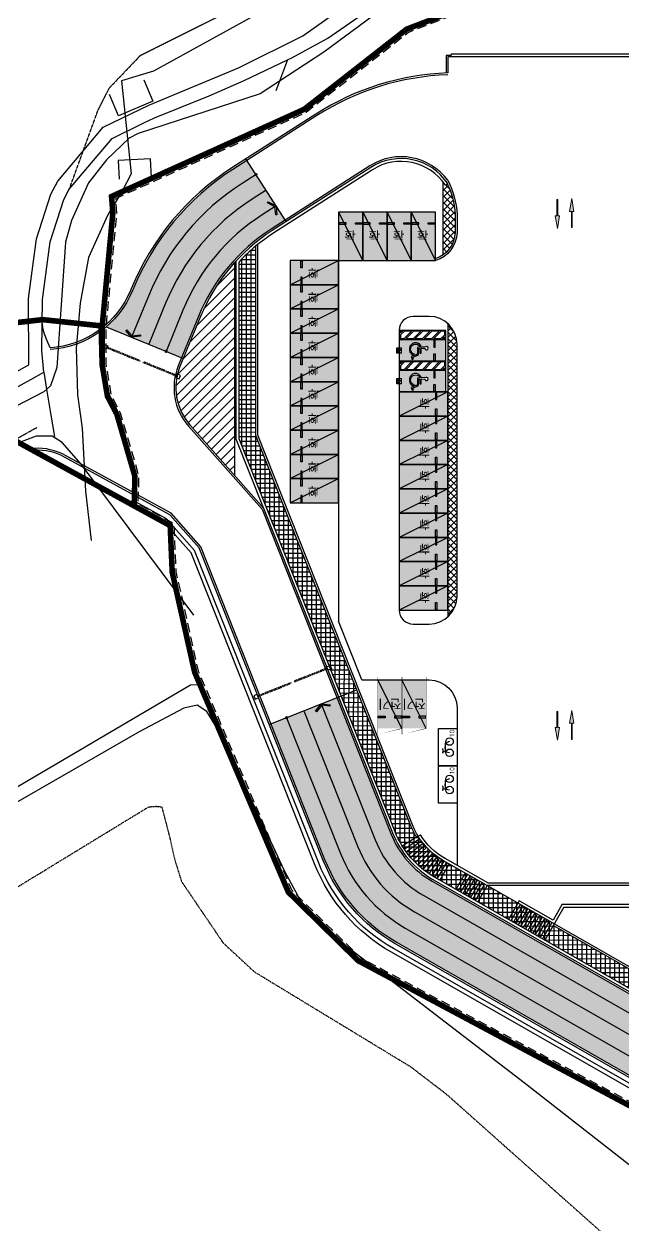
# Model space of a CAD drawing. Extents: x 152195838 to 160350639, y 364657247 to 370318102.
# Drawn here: x 160024911 to 160089147, y 364946030 to 365074862 of the extents above; entities that cross this region are included whole.
import ezdxf
from ezdxf.enums import TextEntityAlignment as Align
from ezdxf.xclip import XClip

# ---------------------------------------------------------------- set-up
doc = ezdxf.new("R2010")
doc.units = 0
doc.header["$MEASUREMENT"] = 0
for name, pattern in [('5M2P5', [7.5, 5, -2.5]), ('5M5', [10, 5, -5]), ('AAA004', [3, 2, -1]), ('B0024120', [15, 10, -1.75, -3.25]), ('DIVIDEX2', [2.5, 1, -0.5, 0, -0.5, 0, -0.5]), ('HIDDEN', [2, 1, -1]), ('PHANTOM2', [1.25, 0.625, -0.125, 0.125, -0.125, 0.125, -0.125]), ('사무실2종$0$ACAD_ISO04W100', [30, 24, -3, 0, -3])]:
    doc.linetypes.add(name, pattern=pattern)
doc.layers.get('0').update_dxf_attribs({"linetype": 'CONTINUOUS'})
for name, color, linetype in [('-2L-F-시설물', 1, 'CONTINUOUS'), ('0 구역계(부지)', 5, 'PHANTOM2'), ('4A.TEC SITE', 1, 'DIVIDEX2'), ('4A.TEC 주차 일반', 8, 'CONTINUOUS'), ('4A.TEC 주차 장애인', 8, 'CONTINUOUS'), ('4A.TEC 주차 확장형', 8, 'CONTINUOUS'), ('4A.TEC 패턴 1', 8, 'CONTINUOUS'), ('4A.TEC 해치 1', 9, 'CONTINUOUS'), ('A0013116', 1, 'CONTINUOUS'), ('A0023119', 1, '5M2P5'), ('A0023216', 7, 'CONTINUOUS'), ('A0023217', 7, 'CONTINUOUS'), ('B0024120', 3, 'B0024120'), ('C0076116', 7, 'CONTINUOUS'), ('E0022112', 5, 'CONTINUOUS'), ('F0017111', 30, 'CONTINUOUS'), ('F0027217', 7, 'CONTINUOUS'), ('F0037221', 7, 'CONTINUOUS'), ('F0037223', 7, '5M5'), ('main-plan$0$S', 6, 'CONTINUOUS'), ('㈜SE&C 심볼', 7, 'CONTINUOUS'), ('㈜SE&C 패턴 1', 8, 'CONTINUOUS')]:
    doc.layers.add(name, color=color, linetype=linetype)
doc.styles.add('WMF-굴림0', font='')
doc.styles.add('맑은고딕', font='malgun.ttf')
doc.styles.get('WMF-굴림0').set_extended_font_data('Gulim')
pattern_1 = [(45, (157563952.6483679, 365006166.7660249), (-353.5533905932737, 353.5533905932738), []), (135, (157563952.6483679, 365006166.7660249), (-353.5533905932738, -353.5533905932737), [])]

# ---------------------------------------------------------------- blocks, each defined once
blk = doc.blocks.new('zw$C900')
at = {"layer": '0 구역계(부지)', "linetype": 'AAA004', "ltscale": 500, "flags": 128}
blk.add_lwpolyline([(-78575.8932724297, -83230.30794084072), (-84357.52812409401, -81321.10084974766), (-100486.9319172502, -75984.04069459438), (-109940.8102836311, -75633.03840070963), (-142159.2510149181, -85468.1913998127), (-161435.4577414691, -88756.73952740431), (-252852.3344921768, -90933.8607569933), (-260150.7376671731, -93735.62840306759), (-271129.4702801704, -102323.2394729257), (-291575.3070510626, -111577.3056328893), (-291455.8876899481, -113105.1623399258), (-292591.464776963, -125163.3185972571), (-292604.9398376942, -129352.5512968898), (-292051.2498914599, -132630.4669334888), (-291059.9463451207, -134529.9112989902), (-289084.8915148973, -141317.8479357362), (-289168.1682510674, -144286.5942445397), (-285316.7853286266, -146398.6944502592), (-285092.2347350717, -151579.9403541684), (-282702.2990558743, -162240.2937548757), (-272699.5918095708, -185723.8980418444), (-265308.7544811368, -192984.7446083426), (-216757.7963278592, -218935.9037465453), (-205440.1201757491, -225775.3245515227), (-188949.1560822427, -237591.2476690412), (-187639.6696222126, -238239.814555645), (-161500.0768897235, -240648.123149097), (-136284.3979222476, -235183.7232787609), (-121461.5362841785, -234587.9591162205), (-113065.7757844627, -233535.7110973001), (-95240.97689574957, -239555.8694114685), (-74879.59899285436, -238437.4060658216)], close=True, dxfattribs=at)
at = {"layer": '4A.TEC SITE', "color": 10, "linetype": '사무실2종$0$ACAD_ISO04W100', "ltscale": 300, "const_width": 600}
for points in [[(-370276.037730664, -42921.36859047413), (-370093.0468952358, -44271.60976374149), (-361765.920011729, -46516.17553108931), (-312646.1493836343, -134838.5158634782), (-313358.2071633637, -140840.1024645567), (-314734.0158754289, -141695.1811271906), (-313692.4002847373, -143578.9568910599), (-302647.5162266791, -137353.2458927631), (-289574.8657346666, -144519.7627847195), (-289486.4931896627, -141369.3540178537), (-291432.926507324, -134679.7849597335), (-292448.7164826095, -132679.0097988844), (-293005.047403425, -129385.4592157602), (-293113.8941279352, -125211.1241278648), (-299383.9293230474, -124542.904384315), (-302692.8031450212, -124917.918125391), (-305075.0822906792, -123475.4744859934), (-350873.70578596, -41125.10312497616), (-351310.325699538, -40339.5865495801), (-361777.9180064499, -41764.52868050337), (-370276.0377307236, -42921.36859047413)], [(-161474.0567736328, -88357.54535758495), (-252931.0630389154, -90535.62228399515), (-260350.0068300664, -93383.66399717331), (-271338.1209399998, -101978.6133136153), (-271338.1209399998, -101978.6133136153), (-271338.1209399998, -101978.6133136153), (-271338.1209399998, -101978.6133136153), (-291995.9633761346, -111328.6361455917), (-291857.3570669591, -113101.9715337157), (-292991.4043308794, -125143.8833224773), (-293005.0477540791, -129385.4578686953), (-292435.1274232566, -132759.4594678283), (-291432.9268952906, -134679.783623755), (-289486.4936248362, -141369.3526955843), (-289574.8661992252, -144519.7613940239), (-285706.6556045711, -146641.0899031162), (-285490.3208156526, -151632.7655926943), (-283084.6201042235, -162363.4392185211), (-273036.5088972747, -185953.639511764), (-265548.0435034335, -193310.3970518112), (-216955.6549383104, -219283.7013186216)]]:
    blk.add_lwpolyline(points, dxfattribs=at)
blk = doc.blocks.new('dwgE1B8')
at = {"layer": 'A0013116', "flags": 128}
for points in [[(884327.521881938, 1101925.037017226), (876823.7625643611, 1096360.940455973), (869988.9610950947, 1091904.046867609), (856928.3652961254, 1087641.346490562), (855954.0169597864, 1087152.086334527), (853516.3458387852, 1084831.790608227), (851597.4911819696, 1082346.711952209), (849772.4810448885, 1078331.962890625), (849112.5188713074, 1075991.045996308), (848194.9853556156, 1062550.706573248), (847502.384041667, 1060583.713938355), (846810.6794252992, 1059943.243232906), (836764.4559363127, 1054750.809895575), (824125.1447361112, 1047818.174625576), (800763.1917629242, 1034119.38675499), (787422.0021555424, 1026104.674466372), (788018.6251051426, 1024453.235585332), (790120.8817303181, 1020756.183997035), (801587.9275522232, 1000582.503153741)], [(785651.0575855374, 1029145.70970273), (809822.8664319515, 1042706.977974832), (822634.7497252226, 1050422.647601664), (845180.0276641846, 1062845.375035524), (845143.4571735859, 1069958.326785922), (846025.1753516793, 1076356.579841852), (847565.3972406387, 1081140.194086075), (848295.300573051, 1082532.707702994), (853179.0217740536, 1088329.530251265), (858073.427660346, 1090696.493352175), (867663.5438461304, 1094702.510717452), (874580.5899368525, 1098130.991241634), (882998.1611585617, 1104141.65061909)]]:
    blk.add_lwpolyline(points, dxfattribs=at)
at = {"layer": 'A0023119', "flags": 128}
blk.add_lwpolyline([(849532.4262823462, 1081670.896753669), (851025.0054553747, 1085772.765173793), (852600.9031739831, 1090104.567747414), (853827.0502268076, 1092528.571208894), (857193.8802692294, 1096052.76277107), (869428.3835116625, 1102166.69867003), (878123.0169796348, 1107522.160759151), (885396.3568489552, 1111738.693707526), (888115.0660015941, 1113314.579656184)], dxfattribs=at)
at = {"layer": 'A0023216', "flags": 128}
blk.add_lwpolyline([(777602.2544033527, 1022884.391278923), (786575.9381939173, 1027557.348898292), (790660.6081002951, 1029684.415353715), (823375.3096624017, 1049122.011056066), (845423.0925765634, 1061264.401110411), (846816.894541502, 1062031.667067766), (846595.2035326362, 1064378.787341475), (846642.9656575918, 1069848.271617889), (847497.3324671984, 1076019.611064851), (848957.7512406111, 1080555.372519791), (849532.4262823462, 1081670.896753669), (854123.5156497955, 1087122.897752345), (857457.1018948555, 1088759.163918138), (858670.5892428756, 1089319.843100131), (864515.3497155309, 1091704.635993302), (868285.7283394337, 1093338.197286725), (872943.861632824, 1095568.596025705), (873382.1804923415, 1095778.418603778), (877274.1487346292, 1097879.16366446), (880499.3101495504, 1100111.295276046)], dxfattribs=at)
at = {"layer": 'A0023217', "flags": 128}
for points in [[(872943.861632824, 1095568.596025705), (872178.6938527226, 1093538.047450602), (872075.6739886403, 1093264.905019999), (871685.9530721009, 1092231.316494346)], [(846816.894541502, 1062031.667067766), (847028.7274166942, 1060686.566956162), (847102.8644373417, 1060213.903793037), (847505.3410174847, 1057644.143657446), (847953.1577018499, 1055136.992332876)]]:
    blk.add_lwpolyline(points, dxfattribs=at)
at = {"layer": 'B0024120', "flags": 128}
blk.add_lwpolyline([(762859.4773356318, 1008573.669331729), (772567.5689560175, 1014694.849461675), (800263.4796161652, 1030504.687806308), (827210.9908185005, 1045537.683386743), (846102.0656015873, 1056148.828267276)], dxfattribs=at)
at = {"layer": 'C0076116', "flags": 128}
for points in [[(857531.0644960403, 1093410.584268868), (858508.3314352036, 1091108.96063149), (854826.1451408863, 1089545.945896149), (853850.0689536333, 1091847.318407655)], [(857531.0644960403, 1093410.584268868), (858508.3314352036, 1091108.96063149), (854826.1451408863, 1089545.945896149), (853850.0689536333, 1091847.318407655)], [(858358.4645394683, 1082926.643701494), (858253.8702051044, 1084923.508265972), (854759.0898917317, 1084741.432160616), (854863.4979228973, 1082744.640485406)], [(858358.4645394683, 1082926.643701494), (858253.8702051044, 1084923.508265972), (854759.0898917317, 1084741.432160616), (854863.4979228973, 1082744.640485406)]]:
    blk.add_lwpolyline(points, dxfattribs=at)
at = {"layer": 'E0022112', "flags": 128}
blk.add_lwpolyline([(917046.0233229995, 1120445.038451731), (908357.9586942196, 1117928.311184347), (905002.555406332, 1117125.152262747), (894076.5360743403, 1114989.619548202), (890783.2965042591, 1113690.33822155), (884039.6773164272, 1108385.440478861), (879501.7793207169, 1105554.769352794), (874936.2093703151, 1103193.617485046), (870651.4573264718, 1100984.039303839), (858552.24933815, 1094317.648308516), (855129.3318148255, 1093302.43242979), (856154.7352610826, 1083331.612959266), (855188.9993541241, 1081461.621481478), (853670.3619337678, 1078911.666611791), (851601.3688876033, 1074347.004231215), (850691.8094980121, 1069456.030507565), (850265.2738694549, 1064629.983244121), (850417.3367058039, 1059609.098932266), (850913.0187219381, 1056050.464593768), (851277.5722812414, 1049284.82904613), (851878.0961002707, 1043978.666754127)], dxfattribs=at)
at = {"layer": 'F0017111', "flags": 128}
for points in [[(862904.8258262277, 1035993.112089455), (850787.6390039325, 1052191.097595036), (848781.8712525368, 1054511.272130132), (847702.5904298425, 1055167.584320545), (845968.9162625074, 1055177.203922391), (842492.5986933708, 1053851.488390625)], [(916308.6120114326, 971739.0960004926), (898308.3919235468, 985795.5915107131), (876914.1965513229, 1002248.859967291), (874836.6556147337, 1004454.249606371), (872600.171353817, 1008556.59973371), (865834.5784276724, 1023151.78737098), (864289.6158161759, 1025626.148947537), (863246.889408946, 1026307.795035601), (861828.0848148465, 1026015.771372974), (857013.7065533996, 1023455.821565688), (832212.1499939561, 1009207.067807674)]]:
    blk.add_lwpolyline(points, dxfattribs=at)
at = {"layer": 'F0037221', "flags": 128}
blk.add_lwpolyline([(872110.2372368574, 881829.8432440758), (871082.4562692642, 882252.6622336507), (870503.888643086, 882849.4587239623), (847431.3921742439, 923004.5358259082), (811302.0402873755, 986179.4854516387), (802989.773598671, 1001367.031747699), (797822.8817285299, 1012079.156254053), (798284.1926913261, 1012948.359486282), (799227.9279341698, 1013883.153549552), (818592.1971286535, 1024388.621392488), (819969.1092755198, 1024658.689174473), (820732.0780051351, 1024501.273958743), (829457.5293955803, 1010248.813405395), (830260.9429754019, 1010004.243202209), (831581.8644182086, 1010318.994838595), (862544.963603437, 1028490.606312573), (863541.397876054, 1028531.575445354)], dxfattribs=at)
at = {"layer": 'F0037223', "flags": 128}
blk.add_lwpolyline([(874013.556358099, 898240.0534659624), (873624.5119587183, 898430.1078202724), (867494.1806242466, 907491.1221439242), (862359.3405908346, 908493.9611978531), (859830.8792065978, 912213.6345978975), (860388.132080853, 917052.5507918596), (860247.81591928, 918719.8588012457), (838168.099799037, 957427.6963326335), (813569.9689632654, 997897.2836860418), (807417.8402193189, 1009016.867842913), (807582.882193625, 1009535.797765791), (815703.4478119016, 1013813.528336406), (816373.6610456705, 1013931.316369057), (817134.3442439437, 1013702.178498507), (826104.3077148199, 997141.1484949589), (826640.4570317268, 996825.2082742453), (827943.7334924936, 997025.6931865811), (858045.142043829, 1015414.837366402), (858864.4134472609, 1015478.162581384), (859443.2731281519, 1015411.914528608), (860298.8778685927, 1012132.883071125), (860822.0331708789, 1009795.195355535), (861565.9289096594, 1007401.20489037), (866023.0633820295, 1000831.643181026), (869357.4951102138, 997734.7945094109), (886125.9340522289, 987547.0055684447), (889917.5179409981, 984645.5200020671), (914723.7590572834, 962554.6961875558), (916101.6342810392, 961304.8001784086), (916898.7899503708, 960314.5944645405), (917248.6451532245, 959222.2798756957), (917146.5230178237, 957353.7895355225), (913569.5104197264, 934364.5454061627), (912808.7491592169, 931746.8252390027), (912166.4254238605, 930051.0564796925), (910398.7299261093, 927583.3107928634), (879347.0313075781, 901820.7242595553), (874013.556358099, 898240.0534659624)], dxfattribs=at)
blk = doc.blocks.new('QQ3')
at = {"layer": '4A.TEC 패턴 1', "lineweight": 0}
blk.add_hatch(color=256, dxfattribs=at).paths.add_polyline_path([(5115270.780875199, 393911.9775800665), (5117340.54087511, 393911.9775800786), (5117340.540875112, 393801.0975800871), (5116775.476609332, 393801.0975800836), (5115270.780875199, 393801.0975800752), (5115270.780875199, 393579.3375800918), (5113644.540875357, 393856.5375800744), (5115270.780875197, 394133.7375800498)])
blk.add_lwpolyline([(5116775.476609332, 393801.0975800836), (5117340.540875112, 393801.0975800871), (5117340.54087511, 393911.9775800786), (5115270.780875199, 393911.9775800665), (5115270.780875197, 394133.7375800498), (5113644.540875357, 393856.5375800744), (5115270.780875199, 393579.3375800918), (5115270.780875199, 393801.0975800752), (5116775.476609332, 393801.0975800836)], close=True, dxfattribs=at)
blk.add_lwpolyline([(5117340.54087511, 393911.9775800786), (5117340.540875112, 393801.0975800388)], dxfattribs=at)
blk = doc.blocks.new('zw$707F')
at = {"color": 253, "linetype": 'HIDDEN', "ltscale": 50}
for p, q in [((3800, 250), (0, 250)), ((0, 150), (0, 250)), ((3800, 150), (0, 150))]:
    blk.add_line(p, q, dxfattribs=at)
at = {"color": 253}
blk.add_lwpolyline([(3800, 0), (4200, 0), (4200, 400), (3800, 400)], close=True, dxfattribs=at)
blk = doc.blocks.new('dwg7F0D')
h = blk.add_hatch()
h.set_pattern_fill('ANSI37', color=253, scale=4000, angle=45, style=0)
h.set_pattern_definition([(90, (143763.4785319269, -224403.4306809306), (-500, 3.061616997868383e-14), []), (180, (143763.4785319269, -224403.4306809306), (-6.123233995736766e-14, -500), [])])
h.paths.add_polyline_path([(175474.6067068875, 107628.15051651), (168276.5005586147, 111739.5056025386), (163616.6114349365, 114401.1027579904, -0.1251130164182282), (160887.2131268084, 117036.5365538597), (160717.12549752, 116931.3215436935, -0.04402596875575463), (160093.2568559349, 118171.80587852), (146102.7971366942, 153404.9631983042), (143474.3931365311, 160024.2575955987), (143474.3931365609, 180350.2788704038, 0.03135211025347166), (141674.3931365609, 178661.6055729985), (141674.3931365311, 159679.9588286877), (144571.6039854884, 152383.7092645764), (158420.3209071159, 117507.5127872229, 0.1700758004071411), (162624.669767946, 112664.4243971109), (198211.6749773622, 92338.1313623786, 0.4142135623766827), (197541.4119528532, 94793.88938748837), (175375.4125402272, 107454.4826803207)])
h = blk.add_hatch()
h.set_pattern_fill('ANSI31', color=252, scale=6000, angle=359.9999999999939, style=0)
h.set_pattern_definition([(44.99999999999392, (171101.8213776648, 157299.2094842792), (-530.3300858898544, 530.3300858899669), [])])
h.paths.add_polyline_path([(135343.2878480554, 167416.2691296339, 0.2851491662680237), (136402.2334851325, 161176.5168295503), (141174.3931364715, 155775.5064713359), (141174.3931364715, 178561.4853441715, 0.08681573851601185), (137509.0069631338, 172723.4556902051), (135703.7322441936, 168299.5534122586), (135343.2878480852, 167416.2691297531)])
at = {"layer": '㈜SE&C 패턴 1'}
h = blk.add_hatch(dxfattribs=at)
h.set_pattern_fill('ANSI31', color=253, scale=50.00000000000001, angle=270.0000000000022, style=0)
h.set_pattern_definition([(270.000000000001, (-8024776.901986033, 2471867.415785849), (274.96306577, 1.089972556655994e-11), [158.7499999999999, -317.4999999999998]), (30.00000000000211, (-8024776.901986033, 2471867.415785849), (-137.4815328850094, 238.125000059266), [158.749999999999, -317.499999999998]), (330.0000000000023, (-8024776.901986033, 2471708.665785849), (137.4815328849906, 238.1250000592768), [158.749999999999, -317.4999999999981])])
edge = h.paths.add_edge_path()
edge.add_line((146627.6330366135, 183135.9478428364), (142526.1743694544, 189534.2317379117))
edge.add_line((142526.1743694544, 189534.2317379117), (141023.8410444558, 188571.1988157034))
edge.add_arc((156026.5451166332, 165166.9498309493), 27800.00000031819, 122.6608786510119, 157.800958806151)
edge.add_arc((120794.552865237, 179429.9489420056), 10209.95758557289, 310.567130576793, 338.3944477617858, ccw=False)
edge.add_line((127434.4816901386, 171674.0106300116), (135518.5568641424, 168375.1184708476))
edge.add_line((135518.5568641424, 168375.1184708476), (137323.8315831125, 172799.0207487941))
edge.add_arc((156026.5451159775, 165166.9498315454), 20199.99999946354, 122.6608786501991, 157.8009588063904, ccw=False)
edge.add_line((145125.2997116745, 182172.9149206877), (146627.6330365837, 183135.9478428364))
h = blk.add_hatch(dxfattribs=at)
h.set_pattern_fill('ANSI31', color=253, scale=50.00000000000001, angle=270.0000000000022, style=0)
h.set_pattern_definition([(270.000000000001, (-8024776.901986033, 2428035.827626824), (274.96306577, 1.089972556655994e-11), [158.7499999999999, -317.4999999999998]), (30.00000000000211, (-8024776.901986033, 2428035.827626824), (-137.4815328850094, 238.125000059266), [158.749999999999, -317.499999999998]), (330.0000000000023, (-8024776.901986033, 2427877.077626824), (137.4815328849906, 238.1250000592768), [158.749999999999, -317.4999999999981])])
h.paths.add_polyline_path([(150892.109135747, 114518.1941145658, 0.1700757999932932), (158607.3060062826, 105630.8773038983), (194367.9791840613, 85205.39004051685), (198137.3575167656, 91804.76781308651), (162376.6843389869, 112230.255076468, -0.1700757999974687), (157955.6164693236, 117322.9871814251), (152169.0673162937, 131895.6602469087), (145105.5599826574, 129090.867180109), (150892.1091356874, 114518.1941146851)])
for p, q in [((146735.5661594272, 182967.5719508529), (142418.2412466109, 189702.6076298952)), ((141174.3931364715, 178561.4853441715), (141174.3931364715, 155775.5064713359)), ((144919.6782107055, 129017.0568362474), (154213.7668076456, 132707.574029386))]:
    blk.add_line(p, q)
at = {"linetype": 'Continuous'}
blk.add_line((193052.8083063662, 111739.5056023598), (168276.5005584955, 111739.5056023598), dxfattribs=at)
for points in [[(164411.9179554284, 200789.4995108843), (163902.8083063662, 200784.9112784266), (163902.808306396, 198916.7374956608)], [(164413.2697407007, 200639.5056021214), (164052.808306396, 200636.2570271492), (164052.808306396, 198916.7374956608)]]:
    blk.add_lwpolyline(points)
for points in [[(193052.8083063662, 200939.5056021214), (164413.2697406709, 200939.5056019425)], [(164413.2697406709, 200639.5056019425), (164413.2697407007, 200939.5056021214)], [(193052.8083063662, 200639.5056021214), (164413.2697406709, 200639.5056019425)], [(163802.8083063066, 186887.1121914387), (164052.8083063066, 187052.9434309602)], [(144292.7813272774, 152272.9937490821), (141374.3931364417, 159622.5757006407), (141374.3931364715, 178779.9745648503)], [(144571.603985399, 152383.709264338), (141674.3931364417, 159679.9588284492), (141674.3931364715, 178661.6055728197)], [(160887.213126719, 117036.5365536809), (159186.3368342221, 115984.3864514232)], [(159391.3621499538, 115666.9409426451), (161049.9651814103, 116784.5437272191)], [(159608.5967529118, 115357.7223172784), (161222.4091445804, 116539.0815194845)], [(159837.7109309435, 115057.1998981833), (161404.283285886, 116300.522485733)], [(160078.3569412231, 114765.8298093081), (161595.3115620911, 116069.2287038565)], [(160887.213126719, 117036.5365536809), (161142.3445705771, 117194.3590690494)], [(160330.1695384383, 114484.0542836189), (161795.2040361762, 115845.5512247086)], [(160592.766528815, 114212.3009918332), (162003.6573171616, 115629.8295394778)], [(160865.7493502498, 113950.9823929667), (162220.3550207913, 115422.3910639882)], [(161148.7036776841, 113700.495108664), (162444.9682497382, 115223.5506424904)], [(161441.2000511885, 113461.2193211913), (162677.1560926437, 115033.6100689173)], [(161742.7945284545, 113233.5181963444), (162916.5661415756, 114852.8576295972)], [(162053.029358238, 113017.7373321652), (163162.8350270987, 114681.5676652789)], [(162371.4336752295, 112814.2042344809), (163415.5889694691, 114520.0001546741)], [(162682.3612353504, 112631.472658813), (163674.3029021919, 114368.1510198116)], [(162942.8629895151, 112482.6814087629), (163934.8046563268, 114219.3597697616)], [(164195.3064104915, 114070.5685197115), (163203.3647434711, 112333.8901587725)], [(165931.9847714007, 113078.6268526912), (164940.0431043804, 111341.9484918118)], [(165199.6013310552, 111190.6324021816), (166192.8624683619, 112929.6208747029)], [(165460.1030851603, 111041.8411521316), (166453.3642224967, 112780.8296247125)], [(165720.604839325, 110893.0499020815), (166713.8659766614, 112632.0383746028)], [(165981.10659343, 110744.2586520314), (166974.3677307665, 112483.2471246123)], [(166241.6083475649, 110595.4674019814), (167234.8694849312, 112334.4558745027)], [(166502.1101016998, 110446.6761519313), (167495.3712390661, 112185.6646245122)], [(166762.6118558645, 110297.8849018812), (167755.8729931712, 112036.8733744621)], [(167023.1136099994, 110149.0936518312), (168016.3747473359, 111888.0821244121)], [(168276.5005584955, 111739.5056023598), (167284.5588920116, 110002.8272411823)], [(175474.6067067981, 107628.1505162716), (168276.5005585253, 111739.5056023598)], [(168356.1388017237, 112039.5056023598), (193052.8083063662, 112039.5056023598)], [(176335.0660274029, 109739.5056023598), (193052.8083063662, 109739.5056023002), (193052.8082786798, 111739.5056023598)], [(176509.2016110718, 109439.5056023598), (193352.8083104789, 109439.5056023002), (193352.8082787097, 111739.5056064725)], [(171567.0803948343, 109860.019266963), (170575.1388425529, 108123.3411057591)], [(171827.5821489692, 109711.2280169129), (170835.6405967176, 107974.5498557687)], [(172088.0839031339, 109562.4367668629), (171096.1423508823, 107825.7586057186)], [(171715.8716448247, 110120.5210211873), (171567.0803948343, 109860.019266963)], [(175362.8962026834, 108037.4435204864), (171715.8716448247, 110120.5210211873)], [(176335.0660274029, 109739.5056023598), (175362.8962026834, 108037.4435204864)], [(172348.5856572688, 109413.6455168128), (171356.6441050172, 107676.9673556685)], [(172609.0874114335, 109264.8542667627), (171617.1458591819, 107528.1761056185)], [(172869.5891655684, 109116.0630166531), (171877.6476133168, 107379.3848555088)], [(173130.0909197032, 108967.271766603), (172138.1493674517, 107230.5936054587)], [(173390.5926738679, 108818.4805165529), (172398.6511216164, 107081.8023554087)], [(173651.0944280326, 108669.6892665029), (172659.1528757811, 106933.0111053586)], [(173911.5961821377, 108520.8980164528), (172919.6546298862, 106784.2198553085)], [(174172.0979363024, 108372.1067664027), (173180.1563840508, 106635.4286052585)], [(174432.5996904671, 108223.315516293), (173440.6581382155, 106486.6373552084)], [(176509.2016110718, 109439.5056023598), (174482.665155232, 105891.4723561406)], [(174693.101444602, 108074.5242663026), (173701.1598923504, 106337.8461051583)], [(174953.6031987667, 107925.7330161929), (173961.6616465151, 106189.0548551083)], [(175214.1049529314, 107776.9417661428), (174222.16340065, 106040.2636050582)], [(175474.6067070663, 107628.1505160928), (174482.6651547849, 105891.4723550081)]]:
    blk.add_lwpolyline(points, dxfattribs=at)
for points in [[(164052.8083063364, 198922.3876033425, 0.1345713121901663), (149921.1067096293, 194512.1304788589), (140915.9079205394, 188739.5747079253, 0.1545404745163955), (130101.9917024076, 175746.0580336452), (130060.7207956016, 175644.9219259024, -0.2884407464594739), (121402.3489011526, 169441.2149664164, -0.2884407464594739)], [(164059.8007034957, 198722.5098747611, 0.1345713121904408), (150029.0398324728, 194343.7545868754), (141023.8410433829, 188571.1988159418, 0.1545404745166095), (130287.167083919, 175670.4929750562), (130245.8961771131, 175569.3568673134, -0.2884407464578041), (121414.3568448126, 169241.5757686496, -0.2884407464578041)], [(164052.8083063662, 187402.379196465, 0.3959863456339382), (155706.8814990222, 188955.9712918401), (145125.299710393, 182172.9149208069, 0.1545404745177182), (137323.8315816224, 172799.0207487941), (135158.1124665737, 167491.8341883421, 0.285149166265295), (136252.3562915027, 161044.0901448131), (144139.1136850417, 152118.0563387871), (157955.6164678931, 117322.9871814251, 0.1700757999944927), (162376.6843375564, 112230.2550764084), (198137.3575153053, 91804.76781308651)], [(164052.8083063066, 187052.9434309602, 0.4096384395395679), (155814.8146218359, 188787.5953998566), (145233.2328332067, 182004.5390288234, 0.1545404745180287), (137509.0069631636, 172723.4556902051), (135343.2878480852, 167416.2691296935, 0.285149166265009), (136402.2334851325, 161176.5168295503), (144312.1097481251, 152224.3176680803), (158141.4982398152, 117396.7975252271, 0.1700757999948878), (162475.8785042167, 112403.9229125381), (198236.5516819656, 91978.43564921618)], [(163802.8083063066, 186887.1121914387, 0.4096384395390828), (155976.7143060565, 188535.0315618515), (145395.132517457, 181751.9751908183, 0.06161326508823012), (141674.3931364715, 178661.6055728197, 0.02692469580849385)], [(160887.2131266892, 117036.5365536809, -0.04402596836459785), (160279.1386323869, 118245.6162106991), (146288.6789086759, 153478.7735416293), (143674.3931364417, 160062.5130140185), (143674.3931364417, 180513.4263486266)], [(160717.1254974306, 116931.3215435147, -0.04402596836411021), (160093.256860435, 118171.8058668971), (146102.797136575, 153404.9631981254), (143474.3931364417, 160024.2575954795), (143474.3931365013, 180350.2788702846)], [(121402.3489011228, 169441.2149664164), (120999.1934634745, 170417.3345217109, -0.0873823831138097), (120550.3659768999, 172449.6489233375, -0.0873823831138097)], [(130462.940746665, 153828.0083408356), (123050.5965456963, 157891.6038046479, 0.1405851450841434), (119715.6639539301, 158644.8427500725, 0.1405851450841434)], [(130456.6396613121, 153603.3798258901), (122954.4525513053, 157716.2289708257, 0.140585145083677), (119727.0984302461, 158445.1698857546, 0.140585145083677)], [(168276.5005585253, 111739.5056023598), (163616.6114348471, 114401.1027578115, -0.1251130164180169), (160887.213126719, 117036.5365536809, -0.1251130164180169)], [(168356.1388017237, 112039.5056023598), (163765.402684927, 114661.6045119166, -0.1251130164179387), (161142.3445705771, 117194.3590690494, -0.1251130164179387)], [(198211.6750970185, 92338.13136214018), (198211.6750971377, 92338.13136231899, 0.4142135623412992), (197541.4120725095, 94793.88938730955), (175375.4126598835, 107454.4826801419)], [(198385.3429331183, 92238.93719542027), (198385.3429332376, 92238.93719565868, 0.4142135623425384), (197640.6062391996, 94967.55722337961), (175474.6068266034, 107628.150516212)]]:
    blk.add_lwpolyline(points, format="xyb", dxfattribs=at)
at = {"flags": 128}
for points in [[(163876.0945498049, 187308.7189155817, -0.1108546672342124), (164852.8082947433, 183731.769085288), (164852.8082948923, 181805.819244802, -0.3224849969550789), (162695.1739416718, 178994.3181106448, -0.3224849969550789)], [(164052.8083052337, 187402.37919873, -0.1109890986937614), (165052.8082947433, 183736.3183344007), (165052.8082948923, 181802.8026264906, -0.3227508882162741), (162752.8090774715, 178802.8025991917)], [(344101.7693125606, 63533.25082880259), (305670.9876406491, 65107.76176381111, 0.02958589746383605), (305434.5466546714, 65103.45631426573), (283616.6678837538, 63412.20775842667), (243788.7513599694, 60324.93515878916, -0.1501925718639235), (233470.1741352379, 62640.99481034279), (158508.1118498147, 105457.2091990709, -0.1700757999950708), (150706.227376461, 114444.3835043907), (137392.2672487199, 147973.8642327189), (134258.6202231944, 151520.4471827745), (130456.6183876693, 153602.6214369535)], [(344096.9976119101, 63733.61410975456), (305679.1747817099, 65307.59412038326, 0.02958589746138572), (305419.0896971524, 65302.85812586546), (283601.2109262347, 63611.609570086), (243773.2946686149, 60524.3369910121, -0.1501925718640152), (233569.368301928, 62814.66264647245), (158607.3060165346, 105630.8770352006, -0.1700757999948734), (150892.1091484427, 114518.1938481927), (137565.2633118331, 148080.1255620122), (134385.349762857, 151679.0718005896), (130462.9180639386, 153827.1997212172)], [(344060.8336072564, 62534.08904606104), (305630.0519353449, 64108.59998112917, 0.02958589746650753), (305511.8314423859, 64106.44725632668), (283693.9526714981, 62415.19870048761), (243866.0348167121, 59327.92599773407, -0.1501925718639), (232974.2033017278, 61772.65562987328), (158012.1410163045, 104588.8700186014, -0.1700757999948954), (149776.8185166717, 114075.3317853212), (136527.2869331837, 147442.5575863719), (133624.9725250304, 150727.3240938187), (130425.1200062037, 152479.7300157547)], [(344079.2546746433, 62983.71184831858), (305648.4730027318, 64558.2227833271, 0.02958589746848836), (305477.0532878637, 64555.10133236647), (283659.1745170355, 62863.85277658701), (243831.257261157, 59776.58012020588, -0.1501925718638285), (233197.3901768029, 62163.40826106071), (158235.3278913796, 104979.6226498485, -0.1700757999945505), (150195.0525035858, 114241.4050589204), (136916.5280751586, 147681.6455771923), (133910.1139892042, 151084.2294838428), (130641.2716193795, 152874.4178419113)], [(198385.3428131938, 92238.93719553947), (162624.6697678566, 112664.4243968725, -0.1700757999947295), (158420.3209127784, 117507.5127725005), (144571.6039294899, 152383.7092421651)]]:
    blk.add_lwpolyline(points, format="xyb", dxfattribs=at)
blk.add_lwpolyline([(127434.4816901386, 171674.0106300116), (135703.7322456241, 168299.5534122586)], dxfattribs=at)
at = {"layer": '㈜SE&C 심볼', "color": 1, "ltscale": 10, "const_width": 169.0636650183253}
for points in [[(143581.4558813274, 188008.3982412815, 1), (143413.6890921891, 188029.2986549139, 1)], [(133777.3678976893, 169015.468325913, 1), (133926.588542819, 169094.9398421645, 1)], [(146804.7652911842, 129835.5068736076, 1), (146752.2269911468, 129674.8138436675, 1)]]:
    blk.add_lwpolyline(points, format="xyb", close=True, dxfattribs=at)
at = {"layer": '㈜SE&C 심볼', "color": 1, "ltscale": 10}
for points in [[(143497.5724748075, 188018.8487101793), (141995.2391501665, 187055.8157881498, 0.154540474515879), (131953.745519042, 174990.4074478149), (130148.4708001316, 170566.5051699281)], [(145656.2349312007, 184651.3308706284), (144153.9016065001, 183688.2979485989, 0.154540474515879), (135657.2531493902, 173479.1062760353), (133851.9784304798, 169055.2039981484)], [(150496.1313688755, 131231.3671520948), (156282.6805219054, 116658.6940866113, 0.1700757999925418), (161483.9368391037, 110667.2445513606), (197244.6100169122, 90241.75728803873)], [(146778.4959300756, 129755.1602748632), (152565.0450831652, 115182.4872092605, 0.1700757999920883), (159500.0535060763, 107193.8878290057), (195260.7266838849, 86768.40056568384)]]:
    blk.add_lwpolyline(points, format="xyb", dxfattribs=at)
for points in [[(145744.3107228577, 183709.3859435916), (145606.7265436947, 183702.9917770624), (145522.3424258232, 184565.5024413466), (144727.8459707797, 184976.2598109245), (144791.1005496681, 185098.6082885861), (145656.2349312007, 184651.3308706284)], [(129534.2848421335, 171286.0836574435), (129643.1135956347, 171370.5028147101), (130208.5601305664, 170713.7566373348), (131094.6801244915, 170835.1551145315), (131113.374882549, 170698.6970705986), (130148.4708001316, 170566.5051699877)], [(151437.569686681, 131138.0318191051), (151417.585193485, 131001.7566866279), (150554.8253600597, 131083.5539669991), (149999.9719687998, 130382.0670120716), (149891.9464886487, 130467.5116570592), (150496.1313688755, 131231.3671520948)]]:
    blk.add_lwpolyline(points, close=True, dxfattribs=at)
at = {"layer": '㈜SE&C 패턴 1', "color": 253, "flags": 128}
for points in [[(144576.9037030041, 186335.0897904038), (143074.5703783333, 185372.0568683743, 0.1545404745135208), (133805.4993343055, 174234.7568621039), (132000.2246153057, 169810.8545840383)], [(148637.3136494756, 130493.263713479), (154423.8628025353, 115920.5906479359, 0.1700757999925831), (160491.99517259, 108930.5661901832), (196252.6683503985, 88505.07892686129)]]:
    blk.add_lwpolyline(points, format="xyb", dxfattribs=at)
at = {"layer": 'main-plan$0$S', "lineweight": -3, "ltscale": 15, "xscale": -1}
for p, rotation in [((130983.8335892856, 167849.4904458523), 337.800958804915), ((147532.9342344403, 133816.4297120571), 201.6571481236224)]:
    blk.add_blockref('zw$707F', p, dxfattribs=dict(at, rotation=rotation))
at = {"layer": 'main-plan$0$S', "lineweight": -3, "ltscale": 15}
for p, rotation in [((131354.1843523383, 167698.3603285551), 337.800958804915), ((147161.1706953943, 133668.8090120554), 201.657148123622)]:
    blk.add_blockref('zw$707F', p, dxfattribs=dict(at, rotation=rotation))
blk = doc.blocks.new('XR_B2F$0$A$C480771E1')
at = {"layer": '4A.TEC 해치 1', "ltscale": 30}
blk.add_hatch(color=254, dxfattribs=at).paths.add_polyline_path([(0.0007990654557943344, 0.0007797037251293659), (0.0007990840822458267, 5200.000779703725), (2600.000799084082, 5200.000781978015), (2600.000799065456, 0.0007819780148565769)])
at = {"layer": '4A.TEC 주차 확장형'}
blk.add_line((0.0007990840822458267, 0.0007819780148565769), (2600.000799065456, 5200.000779703725), dxfattribs=at)
for points in [[(0.0007990654557943344, 0.0007797037251293659), (0.0007990840822458267, 5200.000779703725), (2600.000799084082, 5200.000781978015), (2600.000799065456, 0.0007819780148565769)], [(800.0007951743901, 1150.000781186391), (50.00079517439008, 1150.000781929586), (50.00079532340169, 1300.000781929586), (800.0007953234017, 1300.000781186391)], [(1800.000802993774, 1150.000781186391), (2550.000802993774, 1150.000781929586), (2550.000802844763, 1300.000781929586), (1800.000802844763, 1300.000781186391)]]:
    blk.add_lwpolyline(points, close=True, dxfattribs=at)
at = {"layer": '4A.TEC 주차 일반', "color": 8, "style": 'WMF-굴림0', "text_generation_flag": 2}
blk.add_text('확', height=1000, rotation=180, dxfattribs=at).set_placement((602.2634164099583, 3079.544597754988))
blk = doc.blocks.new('주차-장애인')
at = {"layer": '4A.TEC 해치 1', "ltscale": 30}
h = blk.add_hatch(color=254, dxfattribs=at)
h.paths.add_polyline_path([(-1275, 1499.999999999883), (-1125, 1499.999999999883), (-1125, 2249.999999999884), (-1275, 2249.999999999884)], flags=0)
h.paths.add_polyline_path([(-1125, 799.9999999998836), (-1275, 799.9999999998836), (-1275, 49.99999999988356), (-1125, 49.99999999988356)], flags=16)
h.paths.add_polyline_path([(-5000, 3299.999999999883), (-5000, 2299.999999999883), (0, 2299.999999999883), (0, 3299.999999999883)])
h.paths.add_polyline_path([(-4504.691376447675, 2384.188166230801), (-4850.42711520195, 2384.189530044678), (-4850.425419569016, 2814.054743319634), (-4448.649944901466, 3215.827047973755), (-3673.042873740197, 3215.83010759938)], flags=16)
h.paths.add_polyline_path([(-3461.516836643221, 3215.827777773025), (-2685.909765601158, 3215.830837368848), (-3517.562891840935, 2384.184272199753), (-4293.163844108581, 2384.187331795576)], flags=16)
h.paths.add_polyline_path([(-4660.17766726017, 3215.827692448976), (-4850.42458486557, 3025.582275688532), (-4850.423834562303, 3215.826941966894)], flags=16)
h.paths.add_polyline_path([(-3306.035359501839, 2384.183437764528), (-2474.383522152901, 3215.828713953378), (-1698.776450514793, 3215.831773519402), (-2530.43440759182, 2384.180378168705)], flags=16)
h.paths.add_polyline_path([(-2318.906875371933, 2384.179543763283), (-1487.252571940422, 3215.827285379055), (-711.6455008983612, 3215.830344974879), (-1543.305923223495, 2384.17648404825)], flags=16)
h.paths.add_polyline_path([(-1331.77839076519, 2384.175649702433), (-500.1198480129241, 3215.827631085995), (-149.5737661123276, 3215.829013913753), (-149.5720896720886, 2790.774731337908), (-556.1774389743805, 2384.1725899874)], flags=16)
h.paths.add_polyline_path([(-344.6496105194092, 2384.172051519039), (-149.573654294014, 2579.246468603495), (-149.5728849172592, 2384.171281963471)], flags=16)
h.paths.add_polyline_path([(-5000, 2299.999999999883), (-5000, 1430.001025646808), (-4739.999999880789, 1429.999999970081), (-4740.002208948134, 869.9999999998836), (-5000, 870.0010256380775), (-5000, -1.164153e-10), (0, -1.164153e-10), (0, 2299.999999999883)])
h.paths.add_polyline_path([(-2142.097122192383, 1547.916801988962, -3.722470103905922), (-2241.779517772418, 1405.786853164085), (-2644.400097727776, 1376.838501572492), (-2644.402078270912, 874.8422970174578), (-2779.017375349999, 874.8428279756336), (-2779.015433311462, 1367.159681856516), (-2913.63076877594, 1357.480861991527), (-2913.633450150491, 677.7531418799188), (-3542.583141079405, 411.1845041550695), (-3481.217271914736, 235.7157765956363), (-3608.285921206728, 191.276643398567), (-3711.315294146538, 485.8774221240308), (-3048.248395800591, 766.9060039817122), (-3048.24557185173, 1482.764881938579)], flags=16)
h.paths.add_polyline_path([(-3544.665892394871, 688.0948884944664), (-3363.115015552423, 765.0418534382477), (-3363.115015506745, 765.0418534277705), (-3363.115015552423, 765.0418534382477), (-3544.665892394871, 688.0948884944664, -0.2842203612393061), (-3919.191857967599, 1293.74031536805, 0.2842203612393062)], flags=0)
h.paths.add_polyline_path([(-1275, 2249.999999999884), (-1125, 2249.999999999884), (-1125, 1499.999999999883), (-1275, 1499.999999999883)], flags=16)
h.paths.add_polyline_path([(-1275, 799.9999999998836), (-1125, 799.9999999998836), (-1125, 49.99999999988356), (-1275, 49.99999999988356)], flags=0)
h.paths.add_polyline_path([(-3363.115015506745, 765.0418534277705), (-3544.665892362595, 688.0948884784012, -1.375770512780422), (-2641.844194054604, 1606.459033161285), (-2791.725917577744, 1595.682562619331, 1.47270877845371)], flags=16)
at = {"layer": '4A.TEC 주차 장애인', "color": 8}
for p, q in [((-5000, 3299.999999999883), (-5000, 1430.001025646808)), ((0, 3299.999999999883), (-5000, 3299.999999999883)), ((-4850.425419569016, 2814.054743319634), (-4850.42711520195, 2384.189530044678)), ((-4660.17766726017, 3215.827692448976), (-4850.42458486557, 3025.582275688532)), ((-4448.649944901466, 3215.827047973755), (-4850.425419569016, 2814.054743319634)), ((-4850.423834562303, 3215.826941966894), (-4850.42458486557, 3025.582275688532)), ((-4660.17766726017, 3215.827692448976), (-4850.423834562303, 3215.826941966894)), ((-3673.042873740197, 3215.83010759938), (-4504.691376447675, 2384.188166230801)), ((-3673.042873740197, 3215.83010759938), (-4448.649944901466, 3215.827047973755)), ((-3461.516836643221, 3215.827777773025), (-4293.163844108581, 2384.187331795576)), ((-2685.909765601158, 3215.830837368848), (-3517.562891840935, 2384.184272199753)), ((-2685.909765601158, 3215.830837368848), (-3461.516836643221, 3215.827777773025)), ((-2474.383522152901, 3215.828713953378), (-3306.035359501839, 2384.183437764528)), ((-1698.776450514793, 3215.831773519402), (-2530.43440759182, 2384.180378168705)), ((-1698.776450514793, 3215.831773519402), (-2474.383522152901, 3215.828713953378)), ((-1487.252571940422, 3215.827285379055), (-2318.906875371933, 2384.179543763283)), ((-711.6455008983612, 3215.830344974879), (-1543.305923223495, 2384.17648404825)), ((-711.6455008983612, 3215.830344974879), (-1487.252571940422, 3215.827285379055)), ((-500.1198480129241, 3215.827631085995), (-1331.77839076519, 2384.175649702433)), ((-149.5720896720886, 2790.774731337908), (-556.1774389743805, 2384.1725899874)), ((-149.5737661123276, 3215.829013913753), (-500.1198480129241, 3215.827631085995)), ((-149.573654294014, 2579.246468603495), (-344.6496105194092, 2384.172051519039)), ((-149.5737661123276, 3215.829013913753), (-149.5720896720886, 2790.774731337908)), ((-149.573654294014, 2579.246468603495), (-149.5728849172592, 2384.171281963471)), ((0, -1.164153e-10), (0, 3299.999999999883)), ((-5260.002208948137, 870.0020512937335), (-5259.999999880791, 1430.002051323536)), ((-5259.999999880791, 1430.002051323536), (-4739.999999880789, 1429.999999970081)), ((0, 2299.999999999883), (-5000, 2299.999999999883)), ((-4504.691376447675, 2384.188166230801), (-4850.42711520195, 2384.189530044678)), ((-4740.002208948134, 869.9999999998836), (-4739.999999880789, 1429.999999970081)), ((-3517.562891840935, 2384.184272199753), (-4293.163844108581, 2384.187331795576)), ((-2530.43440759182, 2384.180378168705), (-3306.035359501839, 2384.183437764528)), ((-1543.305923223495, 2384.17648404825), (-2318.906875371933, 2384.179543763283)), ((-556.1774389743805, 2384.1725899874), (-1331.77839076519, 2384.175649702433)), ((-1125, 2249.999999999884), (-1275, 2249.999999999884)), ((-1275, 2249.999999999884), (-1275, 1499.999999999883)), ((-1275, 1499.999999999883), (-1125, 1499.999999999883)), ((-1125, 1499.999999999883), (-1125, 2249.999999999884)), ((-149.5728849172592, 2384.171281963471), (-344.6496105194092, 2384.172051519039)), ((-4740.002208948134, 869.9999999998836), (-5260.002208948137, 870.0020512937335)), ((-5000, 870.0010256468087), (-5000, -1.164153e-10)), ((-1275, 49.99999999988356), (-1275, 799.9999999998836)), ((-1275, 799.9999999998836), (-1125, 799.9999999998836)), ((-1125, 49.99999999988356), (-1275, 49.99999999988356)), ((-1125, 799.9999999998836), (-1125, 49.99999999988356)), ((-5000, -1.164153e-10), (0, -1.164153e-10))]:
    blk.add_line(p, q, dxfattribs=at)
at = {"layer": '4A.TEC 주차 장애인', "color": 8, "extrusion": (0, 0, -1)}
for p, q in [((-5136.632404565811, 1055.279048561933), (-5159.782838225364, 1041.171590655926)), ((-5018.542986154557, 1097.095184445264), (-5154.017472147942, 1014.539468884351)), ((-5154.017472147942, 1014.539468884351), (-5120.256567597389, 953.613278150442)), ((-5098.887187242508, 968.1603912411957), (-5120.256567597389, 953.613278150442)), ((-4992.80070912838, 1082.636632948997), (-5119.528715372084, 1005.410864889505)), ((-5119.528715372084, 1005.410864889505), (-5098.887187242508, 968.1603912411957)), ((-4829.144998192788, 1217.888886541012), (-5019.007735133171, 1205.559329777839)), ((-5018.542986154557, 1097.095184445264), (-5019.007735133171, 1205.559329777839)), ((-4992.800319433212, 1181.464665353182), (-4992.80070912838, 1082.636632948997)), ((-4967.057978868485, 1183.136355429771), (-4992.800319433212, 1181.464665353182)), ((-4967.058261275291, 1111.486655264976), (-4967.057978868485, 1183.136355429771)), ((-4967.058261275291, 1111.486655264976), (-4941.315927267075, 1111.486553788068)), ((-4963.969799995421, 1221.620375573518), (-4937.967238545418, 1229.211351364734)), ((-4869.255946397782, 1189.487552761915), (-4941.315638065338, 1184.808045476558)), ((-4941.315638065338, 1184.808045476558), (-4941.315927267075, 1111.486553788068)), ((-4869.255994200706, 1177.398780196789), (-4869.255946397782, 1189.487552761915))]:
    blk.add_line(p, q, dxfattribs=at)
at = {"layer": '4A.TEC 주차 장애인', "color": 8}
for points in [[(-2641.844194054604, 1606.459033191088, 1.375770512780422), (-3544.665892362595, 688.0948885082034), (-3363.115015506745, 765.0418534575728, -1.47270877845371), (-2791.725917577744, 1595.682562649133)], [(-2641.844194054604, 1606.459033161285, 1.375770512780422), (-3544.665892362595, 688.0948884784012), (-3363.115015506745, 765.0418534277705, -1.47270877845371), (-2791.725917577744, 1595.682562619331)], [(-2241.779517769813, 1405.78685319412, 3.72247010455141), (-2142.097122192383, 1547.916801988962), (-3048.24557185173, 1482.764881938579), (-3048.248395800591, 766.9060039817122), (-3711.315294146538, 485.8774221240308), (-3608.285921216011, 191.2766434251098), (-3481.21727192402, 235.7157766221789), (-3542.583141088486, 411.1845041810302), (-2913.633450150491, 677.7531419097212), (-2913.63076877594, 1357.48086202133), (-2779.015433311462, 1367.159681886318), (-2779.017375349999, 874.8428280054358), (-2644.402078270912, 874.8422970472601), (-2644.400097727776, 1376.838501602295)], [(-2241.779517769813, 1405.786853164318, 3.72247010455141), (-2142.097122192383, 1547.91680195916), (-3048.24557185173, 1482.764881908777), (-3048.248395800591, 766.90600395191), (-3711.315294146538, 485.8774220942287), (-3608.285921216011, 191.2766433953074), (-3481.21727192402, 235.7157765923767), (-3542.583141088486, 411.1845041512277), (-2913.633450150491, 677.7531418799188), (-2913.63076877594, 1357.480861991527), (-2779.015433311462, 1367.159681856516), (-2779.017375349999, 874.8428279756336), (-2644.402078270912, 874.8422970174578), (-2644.400097727776, 1376.838501572492)]]:
    blk.add_lwpolyline(points, format="xyb", close=True, dxfattribs=at)
at = {"layer": '4A.TEC 주차 장애인', "color": 8, "extrusion": (0, 0, -1)}
for centre, radius, start, end in [((5061.429749011995, 1150.001267880085), 146.6875209639091, 312.1052003627703, 147.3169072069565), ((5061.429749011995, 1150.001267880085), 120.9451869092698, 308.4470583117174, 143.6894394876674), ((4830.05995118618, 1179.20219767082), 38.71543434798685, 80.9234143250534, 357.3301169668613)]:
    blk.add_arc(centre, radius, start, end, dxfattribs=at)
blk = doc.blocks.new('zw$811E')
at = {"layer": '4A.TEC 해치 1', "ltscale": 30}
blk.add_hatch(color=254, dxfattribs=at).paths.add_polyline_path([(0, 5200.000002264977), (5.960464477539062e-08, 2.264976501464844e-06), (2600.000000059605, 0), (2600, 5200)])
at = {"layer": '4A.TEC 주차 확장형'}
blk.add_line((2600, 2.264976501464844e-06), (5.960464477539062e-08, 5200), dxfattribs=at)
at = {"layer": '4A.TEC 주차 확장형', "color": 140, "const_width": 50}
blk.add_lwpolyline([(2600.000000059605, 0), (2600, 5200), (0, 5200.000002264977), (5.960464477539062e-08, 2.264976501464844e-06)], close=True, dxfattribs=at)
at = {"layer": '4A.TEC 주차 확장형'}
for points in [[(799.9999961256981, 1150.000001490116), (49.99999612569809, 1150.000002264977), (49.99999624490738, 1300.000002264977), (799.9999962449074, 1300.000001490116)], [(1800.000003933907, 1150.000001490116), (2550.000003874302, 1150.000002264977), (2550.000003755093, 1300.000002264977), (1800.000003755093, 1300.000001490116)]]:
    blk.add_lwpolyline(points, close=True, dxfattribs=at)
at = {"layer": '4A.TEC 주차 일반', "color": 8, "style": 'WMF-굴림0'}
blk.add_text('전기', height=1000, rotation=179.9999999999999, dxfattribs=at).set_placement((1300.000000059605, 2600.000001132488), align=Align.MIDDLE_CENTER)
blk = doc.blocks.new('zw$53BB')
at = {"layer": '-2L-F-시설물'}
for p, q in [((1410.499148733914, 1202.988131549209), (1584.841473549604, 723.9865315519273)), ((1584.841473549604, 723.9865315519273), (2523.542244441807, 723.986531548202)), ((1974.358258880675, 684.0697315484285), (2134.025459110737, 684.0697315484285)), ((2094.108659051359, 723.986531548202), (2094.108659051359, 684.0697315484285)), ((2241.810991093516, 484.4857315532863), (2151.259222112596, 468.5190115496516)), ((2241.810991093516, 484.4857315532863), (2640.978991664946, 484.4857315532863)), ((2608.003150440753, 1202.988131545484), (2481.311791434884, 484.4857315532863)), ((2640.978991664946, 484.4857315532863), (2550.427222684026, 468.5190115496516))]:
    blk.add_line(p, q, dxfattribs=at)
blk.add_lwpolyline([(0, 2000), (4000, 2000), (4000, 0), (0, 0)], close=True, dxfattribs=at)
for centre in [(1410.499148733914, 1202.988131549209), (2608.003150440753, 1202.988131545484)]:
    blk.add_ellipse(centre, major_axis=(-399.1672080082601, -0.7954429868183095), ratio=0.9999999985668454, start_param=4.710387404686833, end_param=10.99357271186642, dxfattribs=at)
at = {"layer": '-2L-F-시설물', "color": 250, "ltscale": 5, "style": '맑은고딕'}
blk.add_text('10', height=500, rotation=180, dxfattribs=at).set_placement((920.3251909837127, 1719.315560180694))
blk = doc.blocks.new('as9w87er')
h = blk.add_hatch()
h.set_pattern_fill('ANSI37', color=253, scale=4000, style=0)
h.set_pattern_definition(pattern_1)
h.paths.add_polyline_path([(157549847.0045792, 365050100.9719387, 0.2374431581218844), (157551147.0045656, 365052498.209461), (157551147.0045655, 365054424.1593015, 0.1015068943790031), (157550311.7140539, 365057721.9245624), (157550097.004577, 365057579.5024077, 0.01879214958167425), (157549847.0045792, 365057927.2799909), (157549847.0045792, 365050100.9719387)])
h = blk.add_hatch()
h.set_pattern_fill('ANSI37', color=253, scale=4000, style=0)
h.set_pattern_definition(pattern_1)
edge = h.paths.add_edge_path()
edge.add_arc((157548347.0045837, 365040495.1931493), 2999.999999314547, 359.9999999988616, 408.1896852055643)
edge.add_line((157550347.0045792, 365042731.2611298), (157550347.0045792, 365011259.1251683))
edge.add_arc((157548347.004583, 365013495.1931491), 2999.999999955874, 311.8103147995503, 360)
edge.add_line((157551347.004583, 365013495.1931491), (157551347.004583, 365040495.1931491))
for p, q in [((157549847.0045792, 365050100.9719387), (157549847.0045792, 365057927.2799909)), ((157550347.0045792, 365042731.2611298), (157550347.0045792, 365011259.1251682))]:
    blk.add_line(p, q)
at = {"flags": 128}
for points in [[(157538647.005362, 365049495.1931524), (157538647.005362, 365010796.1920688)], [(157541149.0199066, 365004495.193149), (157538647.0053597, 365010796.1920746)]]:
    blk.add_lwpolyline(points, dxfattribs=at)
blk.add_lwpolyline([(157551347.004583, 365013495.1931491), (157551347.004583, 365040495.1931491, 0.4142135623585469), (157548347.0045829, 365043495.1931491), (157546647.0053597, 365043495.193149, 0.414213562396372), (157545147.0053597, 365041995.193149), (157545147.0053597, 365011995.193149, 0.4142135623963721), (157546647.0053597, 365010495.193149), (157548347.004583, 365010495.1931491, 0.414213562373095)], format="xyb", close=True, dxfattribs=at)
blk.add_lwpolyline([(157541149.0199066, 365004495.193149), (157548347.004583, 365004495.193149, -0.4142135623701854), (157551347.004583, 365001495.193149), (157551347.004583, 364984618.6649672)], format="xyb", dxfattribs=at)
at = {"lineweight": 0, "rotation": 270}
for p in [(157549347.004583, 364999295.193149), (157549347.004583, 364995295.193149)]:
    blk.add_blockref('zw$53BB', p, dxfattribs=at)
at = {"layer": '4A.TEC 주차 일반', "color": 8}
for p in [(157542847.0053608, 364999295.193149), (157545447.0053608, 364999295.193149)]:
    blk.add_blockref('zw$811E', p, dxfattribs=at)
at = {"layer": '4A.TEC 주차 장애인', "rotation": 359.9999999999999}
for p in [(157550147.0053597, 365038695.193149), (157550147.0053597, 365035395.193149)]:
    blk.add_blockref('주차-장애인', p, dxfattribs=at)
at = {"layer": '4A.TEC 주차 확장형', "xscale": -1}
for p, rotation in [((157538647.0045629, 365054695.1939287), 179.9999999999999), ((157541247.004564, 365054695.1939231), 179.9999999999999), ((157543847.0045651, 365054695.1939174), 179.9999999999999), ((157546447.0045702, 365054695.1939038), 179.9999999999999), ((157533447.0045778, 365046895.1923511), 269.9999999999999), ((157533447.0045778, 365044295.1923511), 269.9999999999999), ((157533447.0045778, 365041695.1923511), 269.9999999999999), ((157533447.0045778, 365039095.1923511), 269.9999999999999), ((157533447.0045778, 365036495.1923511), 269.9999999999999), ((157533447.0045778, 365033895.1923511), 269.9999999999999), ((157550347.0061395, 365035395.1939481), 89.99999999999937), ((157533447.0045778, 365031295.1923511), 269.9999999999999), ((157550347.0061395, 365032795.1939481), 89.99999999999937), ((157533447.0045778, 365028695.1923511), 269.9999999999999), ((157550347.0061395, 365030195.1939481), 89.99999999999937), ((157533447.0045778, 365026095.1923511), 269.9999999999999), ((157550347.0061395, 365027595.1939481), 89.99999999999935), ((157533447.0045778, 365023495.1923511), 269.9999999999999), ((157550347.0061395, 365024995.1939481), 89.99999999999937), ((157550347.0061395, 365022395.1939481), 89.99999999999937), ((157550347.0061395, 365019795.1939481), 89.99999999999935), ((157550347.0061418, 365017195.1939481), 89.99999999999933), ((157550347.0061463, 365014595.1939492), 89.99999999999933)]:
    blk.add_blockref('XR_B2F$0$A$C480771E1', p, dxfattribs=dict(at, rotation=rotation))

msp = doc.modelspace()

# ---------------------------------------------------------------- block references
ref = msp.add_blockref('zw$C900', (160326294.1962692, 365167692.3902165))
XClip(ref).set_block_clipping_path([(-346460.30348041654, -270723.65961134434), (-37654.81708049774, -42886.81788814068)])
ref = msp.add_blockref('dwg7F0D', (159906294.1962692, 364870692.3902165))
XClip(ref).set_block_clipping_path([(73539.69651958346, 26276.340388655663), (382345.18291947246, 254113.18211185932)])
msp.add_blockref('as9w87er', (2519999.999991059, 0))
at = {"layer": 'F0027217'}
ref = msp.add_blockref('dwgE1B8', (159180233.8627288, 363975469.3042601), dxfattribs=at)
XClip(ref).set_block_clipping_path([(799600.0300599933, 921499.4263451099), (1108405.516459912, 1149336.2680683136)])
at = {"layer": '㈜SE&C 패턴 1', "xscale": 0.8380952380952384, "yscale": 0.8380952380952384, "zscale": 0.8380952380952384}
for p, rotation in [((160412203.5356103, 360767209.1984158), 89.99999999999977), ((159753566.0329254, 369341850.9186594), 269.9999999999997), ((160412203.5356103, 360712299.3367792), 89.99999999999977), ((159753566.0329254, 369286941.0570229), 269.9999999999997)]:
    msp.add_blockref('QQ3', p, dxfattribs=dict(at, rotation=rotation))

doc.saveas('drawing.dxf')
